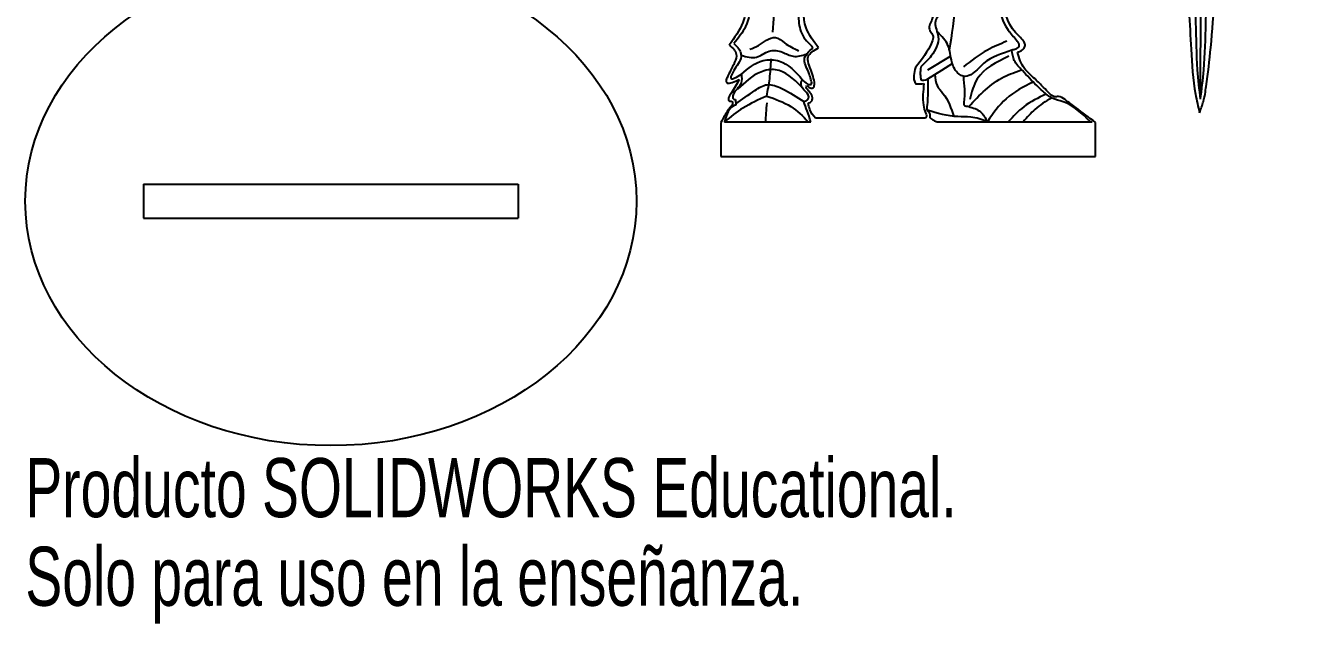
# Model space of a CAD drawing. Header units: millimetres. Extents: x -59 to 46, y -7 to 137.
# Drawn here: x -58.6 to 45.1, y -7 to 41.9 of the extents above; entities that cross this region are included whole.
import ezdxf

# ---------------------------------------------------------------- set-up
doc = ezdxf.new("R2010")
doc.units = ezdxf.units.MM
doc.styles.add('SLDTEXTSTYLE0', font='TXT', dxfattribs={"width": 0.7})

msp = doc.modelspace()

# ---------------------------------------------------------------- linework, layer by layer
at = {"color": 7, "linetype": 'Continuous'}
for p, q in [((37.58, 35.89), (37.76, 93.39)), ((15.27, 38.29), (17.12, 39.42)), ((15.09, 34.33), (6.08, 34.33)), ((-1.65, 34), (-1.65, 31.2)), ((-1.36, 34.05), (5.71, 34.05)), ((-1.36, 34.05), (-1.36, 34.02)), ((16.03, 34.05), (28.72, 34.05)), ((29, 31.2), (29, 34)), ((-1.65, 31.2), (29, 31.2)), ((-48.88, 28.95), (-18.23, 28.95)), ((-48.88, 28.95), (-48.88, 26.15)), ((-18.23, 28.95), (-18.23, 26.15)), ((-48.88, 26.15), (-18.23, 26.15))]:
    msp.add_line(p, q, dxfattribs=at)
at = {"color": 7, "linetype": 'Continuous', "flags": 128}
for points in [[(15.27, 37.56), (16.41, 38.28), (17.31, 38.85)], [(5.31, 36.79), (5.35, 36.92), (5.38, 37.02)]]:
    msp.add_lwpolyline(points, dxfattribs=at)
at = {"color": 7, "linetype": 'Continuous'}
msp.add_ellipse((-33.56, 27.55), major_axis=(25, 0), ratio=0.8, dxfattribs=at)
for points, knots in [([(37.51, 34.79), (37.62, 35.1), (37.88, 35.79), (38.15, 37.59), (38.63, 41.81), (39.02, 48.73), (39.41, 57.95), (39.69, 67.44), (39.9, 76.62), (40.04, 84.78), (40.15, 91.63), (40.19, 96.42), (40.24, 99.18), (40.22, 100.51), (40.38, 101.34), (40.99, 101.9), (42.01, 101.92), (43.43, 101.41), (44.48, 100.77), (45.12, 100.37)], [0, 0, 0, 0, 0.013437, 0.030871, 0.075616, 0.190807, 0.319954, 0.460989, 0.586809, 0.703302, 0.801589, 0.872791, 0.903477, 0.916619, 0.928624, 0.937173, 0.948976, 0.968564, 1, 1, 1, 1]), ([(35.25, 98.56), (35.36, 93.63), (35.57, 83.57), (35.83, 68.78), (36.12, 56.28), (36.41, 46.8), (36.77, 40.84), (36.98, 37), (37.39, 35.29), (37.51, 34.79)], [0, 0, 0, 0, 0.231948, 0.472445, 0.695224, 0.819805, 0.917715, 0.975907, 1, 1, 1, 1]), ([(37.58, 35.89), (37.49, 36.69), (37.27, 38.78), (37.21, 42.51), (37.1, 47.53), (37.04, 54.36), (37.01, 63.3), (37.02, 74.54), (37.05, 82.68), (37.07, 87.08)], [0, 0, 0, 0, 0.047269, 0.1227, 0.218584, 0.341405, 0.522748, 0.742278, 1, 1, 1, 1]), ([(37.58, 35.89), (37.68, 36.69), (37.94, 38.76), (38.03, 42.47), (38.17, 47.45), (38.25, 54.23), (38.31, 63.1), (38.33, 74.26), (38.32, 82.35), (38.31, 86.71)], [0, 0, 0, 0, 0.047409, 0.122884, 0.218782, 0.341592, 0.522898, 0.742366, 1, 1, 1, 1]), ([(24.63, 60.66), (23.88, 59.88), (22.52, 58.45), (22.3, 55.62), (21.75, 53.15), (21.32, 50.58), (21.03, 47.76), (20.9, 44.75), (21.25, 42.04), (22.39, 40.92), (22.75, 40.46), (22.73, 40.12), (22.45, 39.98), (22.26, 39.93), (22.15, 39.9)], [0, 0, 0, 0, 0.1409987, 0.2564962, 0.3684599, 0.4832056, 0.6072711, 0.7479048, 0.8965122, 0.9451125, 0.9616182, 0.9732152, 0.9852275, 1, 1, 1, 1]), ([(22.61, 39.73), (22.82, 39.81), (23.13, 39.93), (23.28, 40.38), (22.98, 40.85), (21.84, 41.79), (21.12, 44.53), (21.47, 47.87), (21.87, 52.23), (22.36, 56.61), (24.33, 59), (24.97, 59.78)], [0, 0, 0, 0, 0.030161, 0.043324, 0.058405, 0.102624, 0.250175, 0.41727, 0.57457, 0.861568, 1, 1, 1, 1]), ([(16.22, 55.81), (16.35, 54.27), (16.61, 51.3), (17.61, 47.36), (17.58, 43.54), (17.23, 41.19), (17.03, 39.9)], [0, 0, 0, 0, 0.289212, 0.55607, 0.755805, 1, 1, 1, 1]), ([(3.37, 54.92), (3.22, 52.38), (2.97, 47.86), (2.69, 43.35), (2.57, 41.37)], [0, 0, 0, 0, 0.5617859, 1, 1, 1, 1]), ([(7, 54.44), (6.45, 52.51), (5.55, 49.35), (4.79, 45.38), (4.62, 42.93), (4.83, 41.17), (5.52, 40.47), (5.88, 40.12)], [0, 0, 0, 0, 0.403163, 0.659049, 0.807764, 0.901151, 1, 1, 1, 1]), ([(6.33, 40.1), (5.93, 40.63), (4.96, 41.91), (5.23, 44.96), (5.88, 48.86), (6.67, 51.87), (7.11, 53.6)], [0, 0, 0, 0, 0.137755, 0.334878, 0.619697, 1, 1, 1, 1]), ([(14.26, 52.79), (14.52, 51.67), (15.07, 49.29), (15.47, 45.86), (16.18, 43.23), (15.23, 41.75), (15.58, 41.32), (15.76, 40.97), (15.39, 39.89), (14.77, 39.14), (14.26, 38.5)], [0, 0, 0, 0, 0.230635, 0.489565, 0.698822, 0.759643, 0.785397, 0.803135, 0.834211, 1, 1, 1, 1]), ([(0.49, 45.78), (0.53, 44.52), (0.61, 42.51), (-0.55, 40.92), (-0.98, 40.32)], [0, 0, 0, 0, 0.6275269, 1, 1, 1, 1]), ([(0.64, 46.06), (0.8, 44.57), (1.03, 42.48), (-0.23, 40.9), (-0.59, 40.45)], [0, 0, 0, 0, 0.713351, 1, 1, 1, 1]), ([(16.39, 43.04), (16.15, 42.75), (15.77, 42.32), (15.97, 41.57), (16.3, 40.67), (15.69, 39.47), (15, 38.82), (14.7, 38.54)], [0, 0, 0, 0, 0.201322, 0.311866, 0.431702, 0.758395, 1, 1, 1, 1]), ([(-0.59, 40.45), (-0.36, 40.23), (-0.05, 39.93), (0.05, 39.05), (-0.51, 38.49), (-0.77, 37.92), (-0.86, 37.7), (-0.8, 37.52), (-0.38, 37.7), (-0.15, 37.83), (0.02, 37.93)], [0, 0, 0, 0, 0.217702, 0.300743, 0.609231, 0.723382, 0.758692, 0.77992, 0.842088, 1, 1, 1, 1]), ([(0.72, 39.98), (0.96, 40.07), (1.45, 40.27), (2.04, 40.73), (2.87, 41.12), (3.67, 40.35), (4.31, 40.05), (4.69, 39.86)], [0, 0, 0, 0, 0.170746, 0.342875, 0.516154, 0.70798, 1, 1, 1, 1]), ([(22.15, 39.9), (21.33, 39.63), (20.08, 39.22), (19.15, 38.09), (18.32, 37.62), (17.55, 38.09), (17.14, 39.05), (17.08, 40.36), (16.42, 41.03), (16.09, 41.37)], [0, 0, 0, 0, 0.284479, 0.426658, 0.499873, 0.577504, 0.693083, 0.847573, 1, 1, 1, 1]), ([(21.73, 40.63), (21.19, 40.41), (19.91, 39.89), (18.81, 39.03), (18.18, 38.54)], [0, 0, 0, 0, 0.42035, 1, 1, 1, 1]), ([(-0.98, 40.32), (-0.71, 40.1), (-0.25, 39.71), (-0.52, 38.87), (-0.86, 38.27), (-1.1, 37.77), (-1.27, 37.37), (-1.13, 37.18), (-0.94, 37.2), (-0.61, 37.28), (-0.35, 37.41), (-0.15, 37.5)], [0, 0, 0, 0, 0.208375, 0.358861, 0.52197, 0.670396, 0.74438, 0.772322, 0.811031, 0.85998, 1, 1, 1, 1]), ([(0.02, 39.49), (0.45, 39.36), (1.26, 39.11), (2.23, 39.99), (3.36, 39.82), (4.29, 39.26), (4.98, 39.47), (5.34, 39.58)], [0, 0, 0, 0, 0.227345, 0.431341, 0.630469, 0.803444, 1, 1, 1, 1]), ([(5, 37.51), (5.21, 37.28), (5.42, 37.04), (5.73, 37.1), (5.82, 37.24), (5.67, 37.56), (5.56, 38.2), (4.86, 39.16), (5.54, 39.8), (5.88, 40.12)], [0, 0, 0, 0, 0.192013, 0.202727, 0.212477, 0.302152, 0.417231, 0.705848, 1, 1, 1, 1]), ([(5.38, 37.02), (5.46, 36.94), (5.59, 36.83), (5.8, 36.77), (5.94, 36.85), (6.05, 37.13), (5.93, 37.63), (5.7, 38.36), (5.19, 39.47), (5.96, 39.89), (6.33, 40.1)], [0, 0, 0, 0, 0.079981, 0.115684, 0.146002, 0.178877, 0.318885, 0.473859, 0.744193, 1, 1, 1, 1]), ([(21.91, 39.42), (20.89, 38.92), (19.29, 38.14), (18.85, 36.47), (18.7, 35.86)], [0, 0, 0, 0, 0.638292, 1, 1, 1, 1]), ([(28.57, 34.05), (27.89, 34.72), (26.98, 35.62), (25.41, 35.9), (24.75, 36.49), (23.93, 37.23), (23.18, 38.09), (22.28, 38.96), (22.19, 39.61), (22.15, 39.9)], [0, 0, 0, 0, 0.309458, 0.412538, 0.519577, 0.596665, 0.786006, 0.904634, 1, 1, 1, 1]), ([(29, 34), (28.46, 34.4), (27.62, 35.02), (26.67, 35.75), (26.06, 36.18), (25.66, 36.05), (25.4, 36.2), (25.12, 36.47), (24.67, 36.93), (24.01, 37.62), (23.02, 38.39), (22.75, 39.26), (22.61, 39.73)], [0, 0, 0, 0, 0.224227, 0.350557, 0.41946, 0.455569, 0.480466, 0.514475, 0.587382, 0.699572, 0.838255, 1, 1, 1, 1]), ([(0.02, 37.93), (0.57, 38.41), (1.47, 39.18), (3.58, 39.12), (4.45, 38.14), (5, 37.51)], [0, 0, 0, 0, 0.361683, 0.589684, 1, 1, 1, 1]), ([(2.09, 36.15), (2.19, 36.62), (2.38, 37.62), (2.43, 38.65), (2.46, 39.19)], [0, 0, 0, 0, 0.4691667, 1, 1, 1, 1]), ([(14.26, 38.5), (14.14, 38.05), (14.02, 37.58), (14.28, 37.15), (14.55, 37.13), (14.77, 37.15), (14.96, 37.17)], [0, 0, 0, 0, 0.634845, 0.664277, 0.715138, 1, 1, 1, 1]), ([(14.7, 38.54), (14.68, 38.33), (14.64, 38.03), (14.68, 37.7), (14.69, 37.56), (14.79, 37.35), (15.04, 37.46), (15.27, 37.56)], [0, 0, 0, 0, 0.395036, 0.572895, 0.627556, 0.651243, 1, 1, 1, 1]), ([(-0.15, 37.5), (-0.36, 37.13), (-0.63, 36.64), (-1, 36.14), (-1.08, 35.84), (-0.94, 35.72), (-0.84, 35.73), (-0.75, 35.73), (-0.66, 35.59), (-0.71, 35.46), (-0.76, 35.35)], [0, 0, 0, 0, 0.478148, 0.63927, 0.737595, 0.784188, 0.827445, 0.852446, 0.876712, 1, 1, 1, 1]), ([(0.02, 37.93), (0.05, 37.68), (0.13, 36.99), (-0.62, 36.58), (-0.71, 35.94), (-0.55, 35.89), (-0.46, 35.86)], [0, 0, 0, 0, 0.296119, 0.815288, 0.897057, 1, 1, 1, 1]), ([(4.93, 36.91), (4.28, 37.56), (3.31, 38.53), (1.17, 38.11), (0.3, 37.27), (-0.27, 36.73)], [0, 0, 0, 0, 0.417051, 0.618705, 1, 1, 1, 1]), ([(5.12, 35.7), (5.26, 35.73), (5.48, 35.79), (5.59, 36.27), (5.17, 36.59), (4.82, 37.05), (4.94, 37.36), (5, 37.51)], [0, 0, 0, 0, 0.172506, 0.277473, 0.586488, 0.793904, 1, 1, 1, 1]), ([(15.27, 37.56), (15.28, 36.84), (15.3, 35.99), (15.17, 35.1), (15.24, 34.93), (15.33, 34.89), (15.46, 34.71), (15.45, 34.5), (15.44, 34.36)], [0, 0, 0, 0, 0.658964, 0.784132, 0.802533, 0.819252, 0.869606, 1, 1, 1, 1]), ([(15.85, 37.92), (15.87, 37.6), (15.91, 37), (16.87, 36.08), (17.17, 35.15), (17.4, 34.48)], [0, 0, 0, 0, 0.246101, 0.453296, 1, 1, 1, 1]), ([(18.18, 37.76), (18.25, 37.06), (18.32, 36.29), (18.2, 35.47), (18.27, 35.34), (18.44, 35.33), (18.55, 35.31), (18.62, 35.29)], [0, 0, 0, 0, 0.7693725, 0.8399866, 0.869072, 0.9215424, 1, 1, 1, 1]), ([(18.62, 35.29), (19.51, 36.23), (20.76, 37.56), (22.47, 38.13), (22.97, 38.29)], [0, 0, 0, 0, 0.7066, 1, 1, 1, 1]), ([(-0.44, 35.52), (0.07, 35.88), (0.88, 36.45), (2.15, 37.28), (3.64, 36.68), (4.55, 36.08), (5.12, 35.7)], [0, 0, 0, 0, 0.301527, 0.475756, 0.669233, 1, 1, 1, 1]), ([(5.49, 35.55), (5.6, 35.6), (5.8, 35.68), (5.89, 36.25), (5.56, 36.56), (5.31, 36.79)], [0, 0, 0, 0, 0.21147, 0.387555, 1, 1, 1, 1]), ([(14.96, 37.17), (14.89, 36.57), (14.79, 35.76), (15.02, 34.91), (15.21, 34.56), (15.13, 34.4), (15.09, 34.33)], [0, 0, 0, 0, 0.609592, 0.83284, 0.91535, 1, 1, 1, 1]), ([(23.88, 37.3), (23.1, 36.9), (21.6, 36.12), (20.62, 34.73), (20.15, 34.05)], [0, 0, 0, 0, 0.515018, 1, 1, 1, 1]), ([(24.95, 36.31), (24.31, 36.01), (23.14, 35.45), (22.26, 34.49), (21.86, 34.05)], [0, 0, 0, 0, 0.544298, 1, 1, 1, 1]), ([(-0.76, 35.35), (-0.79, 35.33), (-0.86, 35.29), (-0.98, 35.13), (-1.27, 34.72), (-1.49, 34.3), (-1.65, 34)], [0, 0, 0, 0, 0.064743, 0.146644, 0.366391, 1, 1, 1, 1]), ([(2.09, 36.15), (1.43, 35.85), (0.19, 35.29), (-0.87, 34.44), (-1.36, 34.05)], [0, 0, 0, 0, 0.535942, 1, 1, 1, 1]), ([(-0.46, 35.86), (-0.45, 35.76), (-0.44, 35.62), (-0.43, 35.42), (-0.47, 35.4), (-1, 35.25), (-1.18, 34.63), (-1.36, 34.02)], [0, 0, 0, 0, 0.157972, 0.218156, 0.222686, 0.228235, 1, 1, 1, 1]), ([(2.09, 35.61), (2.07, 35.32), (2.02, 34.8), (2, 34.28), (1.99, 34.05)], [0, 0, 0, 0, 0.55649, 1, 1, 1, 1]), ([(2.09, 36.15), (2.79, 35.91), (4.08, 35.47), (5.04, 34.5), (5.49, 34.05)], [0, 0, 0, 0, 0.535718, 1, 1, 1, 1]), ([(5.71, 34.05), (5.61, 34.35), (5.41, 34.9), (5.21, 35.45), (5.12, 35.7)], [0, 0, 0, 0, 0.533992, 1, 1, 1, 1]), ([(6.08, 34.33), (5.9, 34.56), (5.63, 34.93), (5.53, 35.39), (5.49, 35.55)], [0, 0, 0, 0, 0.6327275, 1, 1, 1, 1]), ([(18.62, 35.29), (18.97, 35.19), (19.65, 34.98), (19.99, 34.35), (20.15, 34.05)], [0, 0, 0, 0, 0.51529, 1, 1, 1, 1]), ([(25.4, 36), (24.92, 35.71), (24.05, 35.18), (23.39, 34.4), (23.08, 34.05)], [0, 0, 0, 0, 0.543894, 1, 1, 1, 1]), ([(20.15, 34.05), (19.7, 34.22), (18.92, 34.5), (17.22, 34.4), (16.04, 34.75), (15.21, 35)], [0, 0, 0, 0, 0.280548, 0.488838, 1, 1, 1, 1]), ([(15.44, 34.36), (15.54, 34.29), (15.73, 34.17), (15.94, 34.09), (16.03, 34.05)], [0, 0, 0, 0, 0.5636176, 1, 1, 1, 1]), ([(20.28, 34.05), (20.25, 34.06), (20.21, 34.06), (20.17, 34.06), (20.15, 34.05)], [0, 0, 0, 0, 0.565641, 1, 1, 1, 1])]:
    msp.add_open_spline(points, degree=3, knots=knots, dxfattribs=at)

# ---------------------------------------------------------------- texts
at = {"color": 7, "linetype": 'Continuous', "char_height": 4.8336, "attachment_point": 1, "style": 'SLDTEXTSTYLE0'}
for s, insert in [('Producto SOLIDWORKS Educational.', (-58.56, 6.53)), ('Solo para uso en la enseñanza.', (-58.56, -0.72))]:
    msp.add_mtext(s, dxfattribs=dict(at, insert=insert))

doc.saveas('drawing.dxf')
